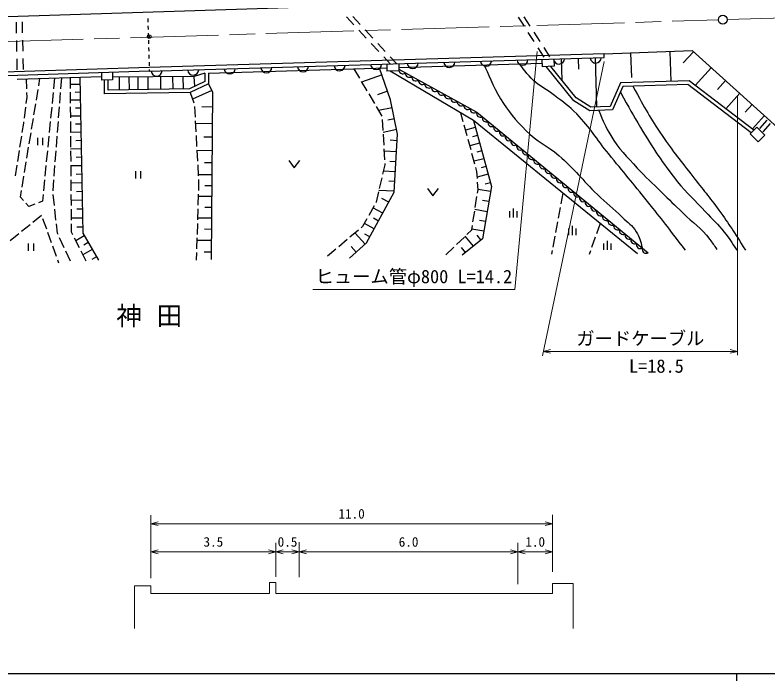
# Model space of a CAD drawing. Units: millimetres, scale not verified. Extents: x 40000 to 680000, y 20000 to 380000.
# Drawn here: x 169434 to 272277, y 204000 to 294953 of the extents above; entities that cross this region are included whole.
import ezdxf
from ezdxf.enums import TextEntityAlignment as Align

# ---------------------------------------------------------------- set-up
doc = ezdxf.new("R2010")
doc.units = ezdxf.units.MM
doc.header["$LTSCALE"] = 1000
doc.header["$PDMODE"] = 32
doc.header["$PDSIZE"] = 500
doc.linetypes.add('CHAIN', pattern=[18.5, 12, -1.5, 3.5, -1.5])
for name, color, linetype, lineweight in [('M-BGD', 7, 'Continuous', 25), ('M-BMK', 2, 'CHAIN', 13), ('M-BMK-SRVR', 3, 'Continuous', 25), ('M-STR-HTXT', 7, 'Continuous', 13), ('M-STR-STR1', 1, 'Continuous', 25), ('M-TTL-BAND', 7, 'Continuous', 25)]:
    doc.layers.add(name, color=color, linetype=linetype, lineweight=lineweight)
doc.layers.add('M-BMK-HTXT', color=7, linetype='Continuous')
doc.layers.add('M-OTRS', color=6, linetype='Continuous')
doc.styles.add('ＭＳ ゴシック', font='')
doc.styles.get('ＭＳ ゴシック').set_extended_font_data('MS Gothic')

msp = doc.modelspace()

# ---------------------------------------------------------------- linework, layer by layer
at = {"layer": 'M-BGD'}
for p, q in [((65991, 291358), (254021, 297577)), ((214687, 294717), (215710, 293619)), ((215571, 294745), (216593, 293647)), ((238143, 294685), (238956, 293425)), ((238932, 294710), (239745, 293450)), ((169563, 293983), (169593, 292484)), ((170395, 294007), (170425, 292508)), ((216391, 292887), (217413, 291790)), ((217275, 292916), (218297, 291818)), ((239498, 292584), (240311, 291324)), ((240287, 292610), (241100, 291349)), ((169612, 291484), (169642, 289984)), ((170445, 291508), (170475, 290008)), ((218095, 291058), (219117, 289960)), ((218978, 291086), (220000, 289988)), ((240853, 290484), (241666, 289223)), ((241642, 290509), (242455, 289248)), ((249883, 289636), (261917, 290106)), ((261917, 290106), (273585, 279615)), ((170495, 289008), (170524, 287509)), ((249883, 289636), (187758, 287772)), ((187773, 287272), (249898, 289137)), ((219798, 289228), (220699, 288260)), ((220682, 289256), (221585, 288287)), ((246359, 289030), (246403, 287585)), ((248672, 289100), (248873, 282404)), ((249898, 289137), (249883, 289636)), ((253513, 289778), (253644, 286431)), ((258868, 289987), (259028, 285888)), ((262089, 289952), (260717, 288427)), ((169662, 288984), (169692, 287485)), ((220206, 288245), (220235, 287277)), ((221846, 288295), (221876, 287327)), ((221861, 287795), (241411, 288382)), ((241396, 288881), (241425, 287903)), ((243047, 288931), (243076, 287952)), ((244046, 288961), (244133, 286070)), ((181230, 287065), (181261, 286074)), ((182722, 287112), (182753, 286121)), ((195359, 287007), (193884, 286581)), ((195859, 287014), (220221, 287746)), ((195859, 287014), (195880, 285556)), ((215704, 287610), (216470, 286320)), ((220729, 283389), (219232, 287716)), ((221876, 287327), (220235, 287277)), ((232041, 280549), (220652, 287290)), ((243076, 287952), (241425, 287903)), ((245754, 283258), (242003, 287920)), ((264529, 287758), (262345, 285328)), ((169723, 286202), (181246, 286565)), ((171026, 284862), (170978, 286241)), ((172665, 285280), (172832, 286300)), ((174841, 286363), (174692, 284871)), ((175695, 284891), (175810, 286387)), ((176948, 286430), (176959, 284930)), ((178273, 286472), (178679, 265143)), ((182753, 286121), (181261, 286074)), ((181658, 284189), (181653, 286086)), ((193884, 286581), (182742, 286456)), ((183719, 284724), (183690, 286467)), ((185067, 284747), (185038, 286482)), ((186271, 284767), (186242, 286495)), ((187637, 284790), (187608, 286510)), ((189363, 284820), (189334, 286530)), ((191035, 284848), (191006, 286548)), ((192437, 284871), (192409, 286564)), ((193992, 285230), (193884, 286581)), ((219559, 286771), (216774, 285807)), ((266473, 286010), (265381, 284795)), ((178292, 285472), (176955, 285446)), ((195880, 285556), (193363, 284387)), ((195880, 285556), (196397, 284413)), ((216725, 285890), (217491, 284601)), ((252470, 285188), (251042, 281985)), ((261347, 285458), (252470, 285188)), ((270002, 278887), (261347, 285458)), ((171065, 283756), (171044, 284363)), ((172342, 283306), (172584, 284787)), ((174642, 284373), (174493, 282880)), ((175541, 282897), (175656, 284392)), ((176963, 284430), (176974, 282930)), ((178313, 284402), (177644, 284389)), ((193363, 284387), (181658, 284189)), ((193363, 284387), (193870, 282975)), ((196292, 284645), (193693, 283469)), ((196397, 284413), (196229, 261553)), ((217747, 284171), (218513, 282881)), ((220329, 284543), (218937, 284062)), ((268416, 284263), (266523, 282156)), ((170955, 282870), (171065, 283756)), ((178333, 283332), (176972, 283306)), ((221696, 278682), (220729, 283389)), ((247954, 281869), (245754, 283258)), ((170710, 280885), (170894, 282374)), ((172019, 281333), (172261, 282813)), ((174443, 282383), (174294, 280890)), ((175387, 280903), (175503, 282398)), ((176978, 282430), (176990, 280930)), ((178354, 282243), (177673, 282230)), ((193930, 282483), (194015, 280985)), ((196382, 282385), (194956, 282396)), ((218768, 282451), (219534, 281162)), ((220957, 282277), (219099, 281895)), ((251042, 281985), (247954, 281869)), ((270102, 282748), (269155, 281694)), ((171695, 279359), (171938, 280839)), ((178375, 281154), (176988, 281127)), ((221263, 280790), (220334, 280599)), ((230658, 280382), (230336, 281559)), ((271787, 281232), (270145, 279406)), ((170421, 278906), (170622, 280170)), ((170622, 280170), (170649, 280389)), ((174244, 280393), (174095, 278900)), ((175234, 278909), (175349, 280404)), ((176993, 280430), (177005, 278930)), ((178396, 280044), (177702, 280031)), ((194043, 280486), (194128, 278988)), ((196365, 280103), (194064, 280120)), ((219601, 280674), (219684, 279177)), ((231187, 278454), (230790, 279900)), ((254481, 262342), (232041, 280549)), ((232041, 280549), (234510, 271517)), ((272127, 280581), (271135, 279457)), ((272575, 280133), (271583, 279009)), ((171372, 277385), (171615, 278865)), ((178417, 278935), (177005, 278908)), ((221569, 279303), (219699, 278919)), ((232305, 279585), (230976, 279222)), ((170108, 276931), (170343, 278412)), ((172490, 278170), (172490, 277170)), ((173240, 277170), (173240, 278170)), ((174046, 278403), (173897, 276910)), ((175080, 276915), (175195, 278410)), ((177009, 278430), (177020, 276930)), ((178438, 277806), (177732, 277792)), ((194156, 278489), (194241, 276992)), ((196352, 278262), (195201, 278271)), ((219712, 278678), (219795, 277180)), ((221643, 277790), (220691, 277847)), ((221226, 270758), (221696, 278682)), ((231716, 276525), (231319, 277971)), ((232595, 278522), (231931, 278341)), ((171049, 275412), (171291, 276892)), ((178460, 276676), (177022, 276649)), ((219823, 276681), (219906, 275183)), ((232886, 277459), (231559, 277097)), ((169795, 274955), (170030, 276437)), ((173847, 276413), (173698, 274920)), ((174926, 274921), (175041, 276416)), ((177024, 276430), (177035, 274930)), ((194269, 276492), (194354, 274995)), ((196338, 276422), (194273, 276437)), ((221553, 276266), (219840, 276368)), ((232244, 274596), (231848, 276043)), ((233176, 276398), (232512, 276217)), ((170725, 273438), (170968, 274918)), ((178482, 275526), (177763, 275512)), ((196326, 274769), (195293, 274777)), ((206814, 275106), (207564, 274106)), ((207564, 274106), (208314, 275106)), ((219934, 274684), (219944, 274498)), ((221471, 274896), (220615, 274947)), ((233466, 275337), (232141, 274975)), ((169481, 272980), (169716, 274462)), ((173648, 274423), (173499, 272930)), ((174772, 272926), (174888, 274422)), ((177039, 274430), (177050, 272930)), ((178504, 274376), (177040, 274348)), ((185884, 273630), (185884, 272630)), ((186634, 272630), (186634, 273630)), ((194382, 274496), (194467, 272998)), ((219944, 274498), (219643, 273219)), ((221390, 273526), (219738, 273624)), ((232522, 273583), (232377, 274114)), ((232582, 272635), (232522, 273583)), ((233755, 274277), (233093, 274096)), ((170402, 271464), (170645, 272944)), ((178526, 273204), (177794, 273191)), ((196314, 273117), (194460, 273130)), ((219528, 272732), (219183, 271273)), ((234045, 273217), (232570, 272814)), ((173449, 272432), (173300, 270940)), ((174619, 270932), (174734, 272428)), ((177054, 272430), (177066, 270930)), ((178548, 272033), (177057, 272005)), ((194513, 272193), (194477, 271000)), ((194496, 272499), (194513, 272193)), ((196303, 271634), (195376, 271640)), ((221312, 272205), (220486, 272254)), ((232679, 271072), (232613, 272136)), ((234510, 271517), (233281, 264404)), ((234368, 272037), (233630, 271835)), ((170178, 270098), (170321, 270971)), ((178571, 270841), (177826, 270826)), ((194462, 270500), (194417, 269001)), ((217460, 263855), (221226, 270758)), ((219069, 270786), (218741, 269399)), ((221233, 270883), (219121, 271009)), ((225770, 271246), (226520, 270246)), ((226520, 270246), (227270, 271246)), ((232612, 270644), (232679, 271072)), ((234393, 270843), (232675, 271140)), ((244250, 270643), (243975, 269169)), ((170584, 269635), (170178, 270098)), ((173160, 269534), (172613, 269320)), ((173251, 270442), (173160, 269534)), ((174812, 268943), (174652, 270435)), ((177069, 270430), (177081, 268930)), ((178594, 269648), (177076, 269619)), ((196292, 270151), (194452, 270164)), ((220475, 269382), (219546, 269889)), ((232300, 268668), (232534, 270150)), ((234156, 269468), (233297, 269617)), ((171307, 268809), (170913, 269258)), ((172147, 269138), (171307, 268809)), ((175025, 266955), (174865, 268446)), ((177085, 268430), (177096, 266930)), ((178617, 268434), (177858, 268419)), ((194402, 268501), (194357, 267002)), ((196281, 268678), (195361, 268685)), ((218466, 268894), (217746, 267578)), ((219665, 267896), (218321, 268629)), ((218741, 269399), (218706, 269333)), ((237530, 267295), (237530, 268545)), ((243883, 268677), (243608, 267203)), ((171864, 266682), (173027, 267631)), ((231988, 266692), (232222, 268174)), ((233918, 268094), (232254, 268381)), ((237030, 267295), (237030, 268170)), ((238030, 267295), (238030, 268170)), ((170315, 265418), (171477, 266366)), ((173202, 267185), (173708, 265772)), ((175215, 265183), (175078, 266458)), ((178640, 267219), (177094, 267190)), ((177100, 266430), (177108, 265344)), ((194342, 266502), (194297, 265002)), ((196270, 267206), (194363, 267220)), ((217506, 267140), (216911, 266051)), ((218492, 265746), (217146, 266481)), ((219078, 266821), (218406, 267188)), ((233688, 266763), (232856, 266906)), ((243516, 266711), (243241, 265236)), ((249362, 266495), (248859, 265082)), ((177108, 265344), (177293, 264974)), ((178663, 265983), (177891, 265968)), ((196259, 265681), (195306, 265688)), ((216329, 265563), (215180, 264598)), ((216911, 266051), (216712, 265884)), ((231167, 264982), (231816, 265607)), ((231816, 265607), (231910, 266199)), ((233458, 265431), (231833, 265712)), ((245089, 264911), (245089, 265786)), ((245589, 264911), (245589, 266161)), ((246089, 264911), (246089, 265786)), ((168765, 264154), (169927, 265102)), ((173876, 265302), (174382, 263890)), ((175306, 264985), (175215, 265183)), ((176147, 263170), (175516, 264531)), ((177517, 264527), (178188, 263185)), ((178879, 264800), (177718, 264124)), ((178679, 265143), (180815, 261476)), ((194282, 264503), (194236, 263003)), ((217238, 263655), (215870, 265177)), ((217904, 264669), (217231, 265037)), ((229727, 263595), (230807, 264635)), ((233281, 264404), (230509, 262155)), ((232041, 263398), (230937, 264760)), ((233066, 264230), (232546, 264870)), ((243149, 264745), (242874, 263270)), ((248692, 264611), (248189, 263198)), ((171241, 263755), (171241, 262755)), ((171991, 262755), (171991, 263755)), ((174550, 263419), (175056, 262007)), ((179420, 263871), (178840, 263533)), ((196248, 264155), (194271, 264170)), ((214797, 264277), (213649, 263312)), ((215133, 261763), (217460, 263855)), ((216020, 262561), (215336, 263322)), ((249857, 262868), (249857, 263743)), ((250357, 262868), (250357, 264118)), ((250857, 262868), (250857, 263743)), ((176987, 261356), (176357, 262717)), ((178411, 262738), (179082, 261396)), ((179961, 262943), (178681, 262198)), ((194221, 262504), (194190, 261476)), ((196236, 262574), (195248, 262581)), ((213266, 262991), (212117, 262026)), ((228286, 262207), (229367, 263248)), ((230952, 262515), (230400, 263195)), ((242782, 262779), (242695, 262312)), ((248021, 262726), (247846, 262234)), ((175225, 261536), (175376, 261114)), ((180557, 261919), (179917, 261547))]:
    msp.add_line(p, q, dxfattribs=at)
for points in [[(195359, 287007), (195375, 285873), (193249, 284885), (182157, 284698), (182153, 286102)], [(221869, 287549), (232499, 281709), (255911, 262480)], [(270359, 279244), (261508, 285963), (252141, 285678), (250712, 282472), (248090, 282374), (246092, 283636), (242629, 287939)]]:
    msp.add_lwpolyline(points, dxfattribs=at)
msp.add_lwpolyline([(269839, 278723), (270766, 279651), (271855, 278563), (270927, 277635)], close=True, dxfattribs=at)
for centre, radius, start, end in [((248743, 289154), 752, 185.66918, 357.76945), ((213759, 288104), 752, 185.66918, 357.76945), ((218757, 288254), 752, 185.66918, 357.76945), ((223755, 288404), 752, 185.66918, 357.76945), ((228753, 288554), 752, 185.66918, 357.76945), ((233750, 288704), 752, 185.66918, 357.76945), ((238748, 288854), 752, 185.66918, 357.76945), ((243746, 289004), 752, 185.66918, 357.76945), ((188771, 287353), 752, 185.66918, 357.76945), ((193768, 287504), 752, 185.66918, 357.76945), ((198766, 287654), 752, 185.66918, 357.76945), ((203764, 287804), 752, 185.66918, 357.76945), ((208762, 287954), 752, 185.66918, 357.76945), ((222403, 287472), 540, 171.80543, 310.62866), ((223289, 286985), 540, 171.80543, 310.62866), ((224175, 286499), 540, 171.80543, 310.62866), ((225061, 286012), 540, 171.80543, 310.62866), ((225947, 285525), 540, 171.80543, 310.62866), ((226832, 285039), 540, 171.80543, 310.62866), ((227718, 284552), 540, 171.80543, 310.62866), ((228604, 284065), 540, 171.80543, 310.62866), ((229490, 283579), 540, 171.80543, 310.62866), ((230376, 283092), 540, 171.80543, 310.62866), ((231262, 282605), 540, 171.80543, 310.62866), ((232147, 282119), 540, 171.80543, 310.62866), ((233009, 281535), 539, 161.14821, 300.05915), ((233790, 280894), 539, 161.14821, 300.05915), ((234570, 280253), 539, 161.14821, 300.05915), ((235350, 279612), 539, 161.14821, 300.05915), ((236131, 278971), 539, 161.14821, 300.05915), ((236911, 278330), 539, 161.14821, 300.05915), ((237692, 277689), 539, 161.14821, 300.05915), ((238472, 277048), 539, 161.14821, 300.05915), ((239252, 276407), 539, 161.14821, 300.05915), ((240033, 275766), 539, 161.14821, 300.05915), ((240813, 275125), 539, 161.14821, 300.05915), ((241594, 274484), 539, 161.14821, 300.05915), ((242374, 273843), 539, 161.14821, 300.05915), ((243155, 273202), 539, 161.14821, 300.05915), ((243935, 272561), 539, 161.14821, 300.05915), ((244715, 271920), 539, 161.14821, 300.05915), ((245496, 271279), 539, 161.14821, 300.05915), ((246276, 270639), 539, 161.14821, 300.05915), ((247057, 269998), 539, 161.14821, 300.05915), ((247837, 269357), 539, 161.14821, 300.05915), ((248617, 268716), 539, 161.14821, 300.05915), ((249398, 268075), 539, 161.14821, 300.05915), ((250178, 267434), 539, 161.14821, 300.05915), ((250959, 266793), 539, 161.14821, 300.05915), ((251739, 266152), 539, 161.14821, 300.05915), ((252519, 265511), 539, 161.14821, 300.05915), ((253300, 264870), 539, 161.14821, 300.05915), ((254080, 264229), 539, 161.14821, 300.05915), ((254861, 263588), 539, 161.14821, 300.05915), ((255641, 262947), 539, 161.14821, 300.05915)]:
    msp.add_arc(centre, radius, start, end, dxfattribs=at)
for points, knots in [([(233531, 288145), (233945, 287116), (234707, 285220), (235760, 283510), (236901, 281659), (237697, 280698), (239230, 279155), (240782, 277593), (242062, 277195), (243732, 275760), (245944, 273860), (246875, 272470), (248973, 270445), (250266, 269198), (251090, 268606), (252369, 267345), (253138, 266586), (253742, 266284), (254288, 265352), (254750, 264563), (254870, 264141), (255092, 263153)], [0, 0, 0, 0, 1, 1, 1, 2, 2, 2, 3, 3, 3, 4, 4, 4, 5, 5, 5, 6, 6, 6, 7, 7, 7, 7]), ([(261005, 262842), (258531, 266075), (257888, 266916), (255838, 269485), (253793, 272048), (252581, 273429), (250523, 275981), (248811, 278106), (248060, 279477), (246168, 281443), (245103, 282550), (244350, 283004), (243142, 283953), (242053, 284808), (241268, 285068), (240263, 286020), (239416, 286822), (238648, 287851), (238322, 288289)], [0, 0, 0, 0, 1, 1, 1, 2, 2, 2, 3, 3, 3, 4, 4, 4, 5, 5, 5, 6, 6, 6, 6]), ([(253835, 285229), (255608, 281989), (256117, 281026), (257831, 278491), (259365, 276222), (260378, 275059), (262038, 272881), (263409, 271083), (264257, 270137), (265581, 268304), (267080, 266230), (267537, 265484), (269198, 262842)], [0, 0, 0, 0, 1, 1, 1, 2, 2, 2, 3, 3, 3, 4, 4, 4, 4]), ([(252131, 284428), (253378, 282099), (253756, 281456), (254878, 279598), (256682, 276614), (257721, 274940), (259898, 272217), (261273, 270495), (262241, 269701), (263736, 268083), (264747, 266989), (265403, 266452), (266320, 265278), (267033, 264364), (267274, 264015), (268017, 262842)], [0, 0, 0, 0, 1, 1, 1, 2, 2, 2, 3, 3, 3, 4, 4, 4, 5, 5, 5, 5]), ([(249174, 281914), (249802, 280308), (250068, 279770), (250819, 278491), (251949, 276564), (252931, 275712), (254435, 274062), (255644, 272736), (256407, 272075), (257683, 270814), (258829, 269682), (259484, 269061), (260636, 267935), (262080, 266525), (263123, 265939), (264327, 264318), (264722, 263786), (264886, 263587), (265286, 262916)], [0, 0, 0, 0, 1, 1, 1, 2, 2, 2, 3, 3, 3, 4, 4, 4, 5, 5, 5, 6, 6, 6, 6])]:
    msp.add_open_spline(points, degree=3, knots=knots, dxfattribs=at)
at = {"layer": 'M-BMK'}
for p, q in [((266705, 294341), (330601, 296291)), ((166728, 291290), (265505, 294304))]:
    msp.add_line(p, q, dxfattribs=at)
at = {"layer": 'M-BMK-SRVR'}
msp.add_circle((266105, 294323), 600, dxfattribs=at)
at = {"layer": 'M-OTRS'}
msp.add_point((187760, 292017), dxfattribs=at)
at = {"layer": 'M-STR-HTXT'}
for p, q in [((240757, 289986), (237710, 257475)), ((249892, 288594), (241463, 248407)), ((268104, 283853), (268104, 248482)), ((237710, 257475), (210109, 257475)), ((241591, 249017), (242591, 249280)), ((241591, 249017), (268104, 249017)), ((241591, 249017), (242591, 248754)), ((268104, 249017), (267104, 249280)), ((268104, 249017), (267104, 248754)), ((187980, 218024), (187980, 226636)), ((242833, 218893), (242833, 226708)), ((187980, 225478), (188980, 225741)), ((187980, 225478), (242833, 225478)), ((187980, 225478), (188980, 225215)), ((242833, 225478), (241833, 225741)), ((242833, 225478), (241833, 225215)), ((205059, 218241), (205059, 222873)), ((208243, 218169), (208243, 222945)), ((238130, 217228), (238130, 222873)), ((187980, 221642), (188980, 221906)), ((187980, 221642), (205059, 221642)), ((187980, 221642), (188980, 221379)), ((205059, 221642), (204059, 221906)), ((205059, 221642), (204059, 221379)), ((205059, 221642), (206059, 221906)), ((205059, 221642), (208243, 221642)), ((205059, 221642), (206059, 221379)), ((208243, 221642), (207243, 221906)), ((208243, 221642), (207243, 221379)), ((208243, 221642), (209243, 221906)), ((208243, 221642), (238130, 221642)), ((208243, 221642), (209243, 221379)), ((238130, 221642), (237130, 221906)), ((238130, 221642), (237130, 221379)), ((238130, 221642), (239130, 221906)), ((238130, 221642), (242833, 221642)), ((238130, 221642), (239130, 221379)), ((242833, 221642), (241833, 221906)), ((242833, 221642), (241833, 221379)), ((185737, 211149), (185737, 217011)), ((185737, 217011), (187980, 217011)), ((187980, 217011), (187980, 215926)), ((204190, 215926), (204190, 217445)), ((204190, 217445), (205059, 217445)), ((205059, 217445), (205059, 215926)), ((242833, 215926), (242833, 217301)), ((242833, 217301), (245656, 217301)), ((245656, 217301), (245656, 211149)), ((187980, 215926), (204190, 215926)), ((205059, 215926), (242833, 215926))]:
    msp.add_line(p, q, dxfattribs=at)
at = {"layer": 'M-STR-STR1'}
for p, q in [((187564, 294501), (187579, 294002)), ((187593, 293502), (187608, 293002)), ((187622, 292502), (187636, 292002)), ((187651, 291503), (187665, 291003)), ((187679, 290503), (187694, 290003)), ((187708, 289503), (187723, 289004)), ((187737, 288504), (187751, 288004)), ((187773, 287272), (128174, 285390)), ((187766, 287504), (187773, 287272))]:
    msp.add_line(p, q, dxfattribs=at)
msp.add_lwpolyline([(187758, 287772), (187757, 287771), (128127, 285889)], dxfattribs=at)
at = {"layer": 'M-TTL-BAND'}
for p, q in [((40000, 205000), (579000, 205000)), ((268000, 205000), (268000, 204000))]:
    msp.add_line(p, q, dxfattribs=at)

# ---------------------------------------------------------------- texts
at = {"layer": 'M-BMK-HTXT', "insert": (188767, 252312), "char_height": 2566, "attachment_point": 8, "style": 'ＭＳ ゴシック'}
msp.add_mtext('\\T1.57;神田', dxfattribs=at)
at = {"layer": 'M-STR-HTXT', "style": 'ＭＳ ゴシック'}
for s, height, p in [('ヒューム管φ800 L=14.2', 1833, (223909, 257775)), ('ガードケーブル', 1833, (254847, 249317)), ('L=18.5', 1833, (257041, 245546)), ('11.0', 1320, (215407, 225778)), ('3.5', 1320, (196519, 221942)), ('0.5', 1320, (206651, 221942)), ('6.0', 1320, (223186, 221942)), ('1.0', 1320, (240482, 221942))]:
    msp.add_text(s, height=height, dxfattribs=at).set_placement(p, align=Align.BOTTOM_CENTER)

doc.saveas('drawing.dxf')
